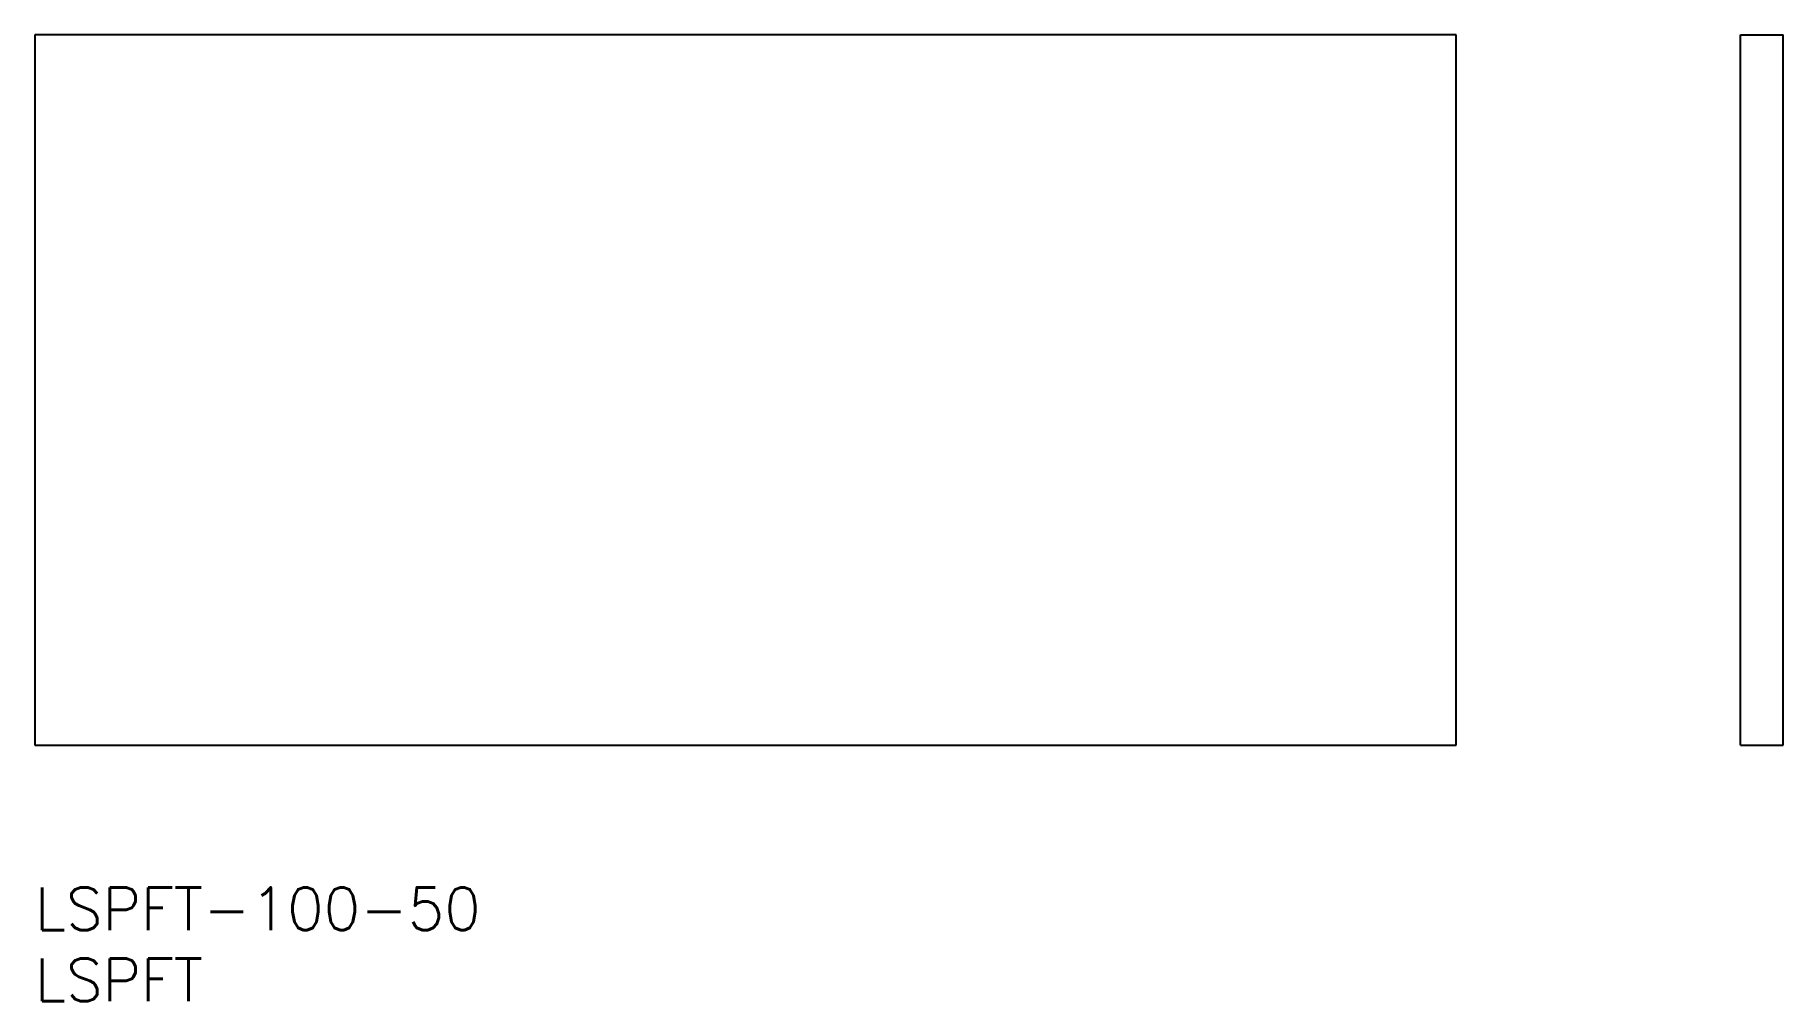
# Model space of a CAD drawing. Extents: x 0 to 123, y -8 to 60.
import ezdxf

# ---------------------------------------------------------------- set-up
doc = ezdxf.new("R2010")
doc.units = 0
doc.header["$LTSCALE"] = 0.5
doc.layers.add('MSM_CONTINUOUS', color=7, linetype='CONTINUOUS')
doc.layers.add('MSM_PART_NUMBER', color=7, linetype='CONTINUOUS')
doc.styles.get("Standard").update_dxf_attribs({"font": 'txt.shx', "height": 3, "bigfont": 'bigfont.shx'})

msp = doc.modelspace()

# ---------------------------------------------------------------- linework, layer by layer
at = {"layer": 'MSM_CONTINUOUS'}
for p, q in [((0, 60), (0, 10)), ((100, 60), (0, 60)), ((100, 10), (100, 60)), ((120, 60), (123, 60)), ((120, 10), (120, 60)), ((123, 10), (123, 60)), ((0, 10), (100, 10)), ((120, 10), (123, 10))]:
    msp.add_line(p, q, dxfattribs=at)

# ---------------------------------------------------------------- texts
at = {"layer": 'MSM_PART_NUMBER'}
for s, p in [('LSPFT-100-50', (0, -3)), ('LSPFT', (0, -8))]:
    msp.add_text(s, height=3, dxfattribs=at).set_placement(p)

doc.saveas('drawing.dxf')
